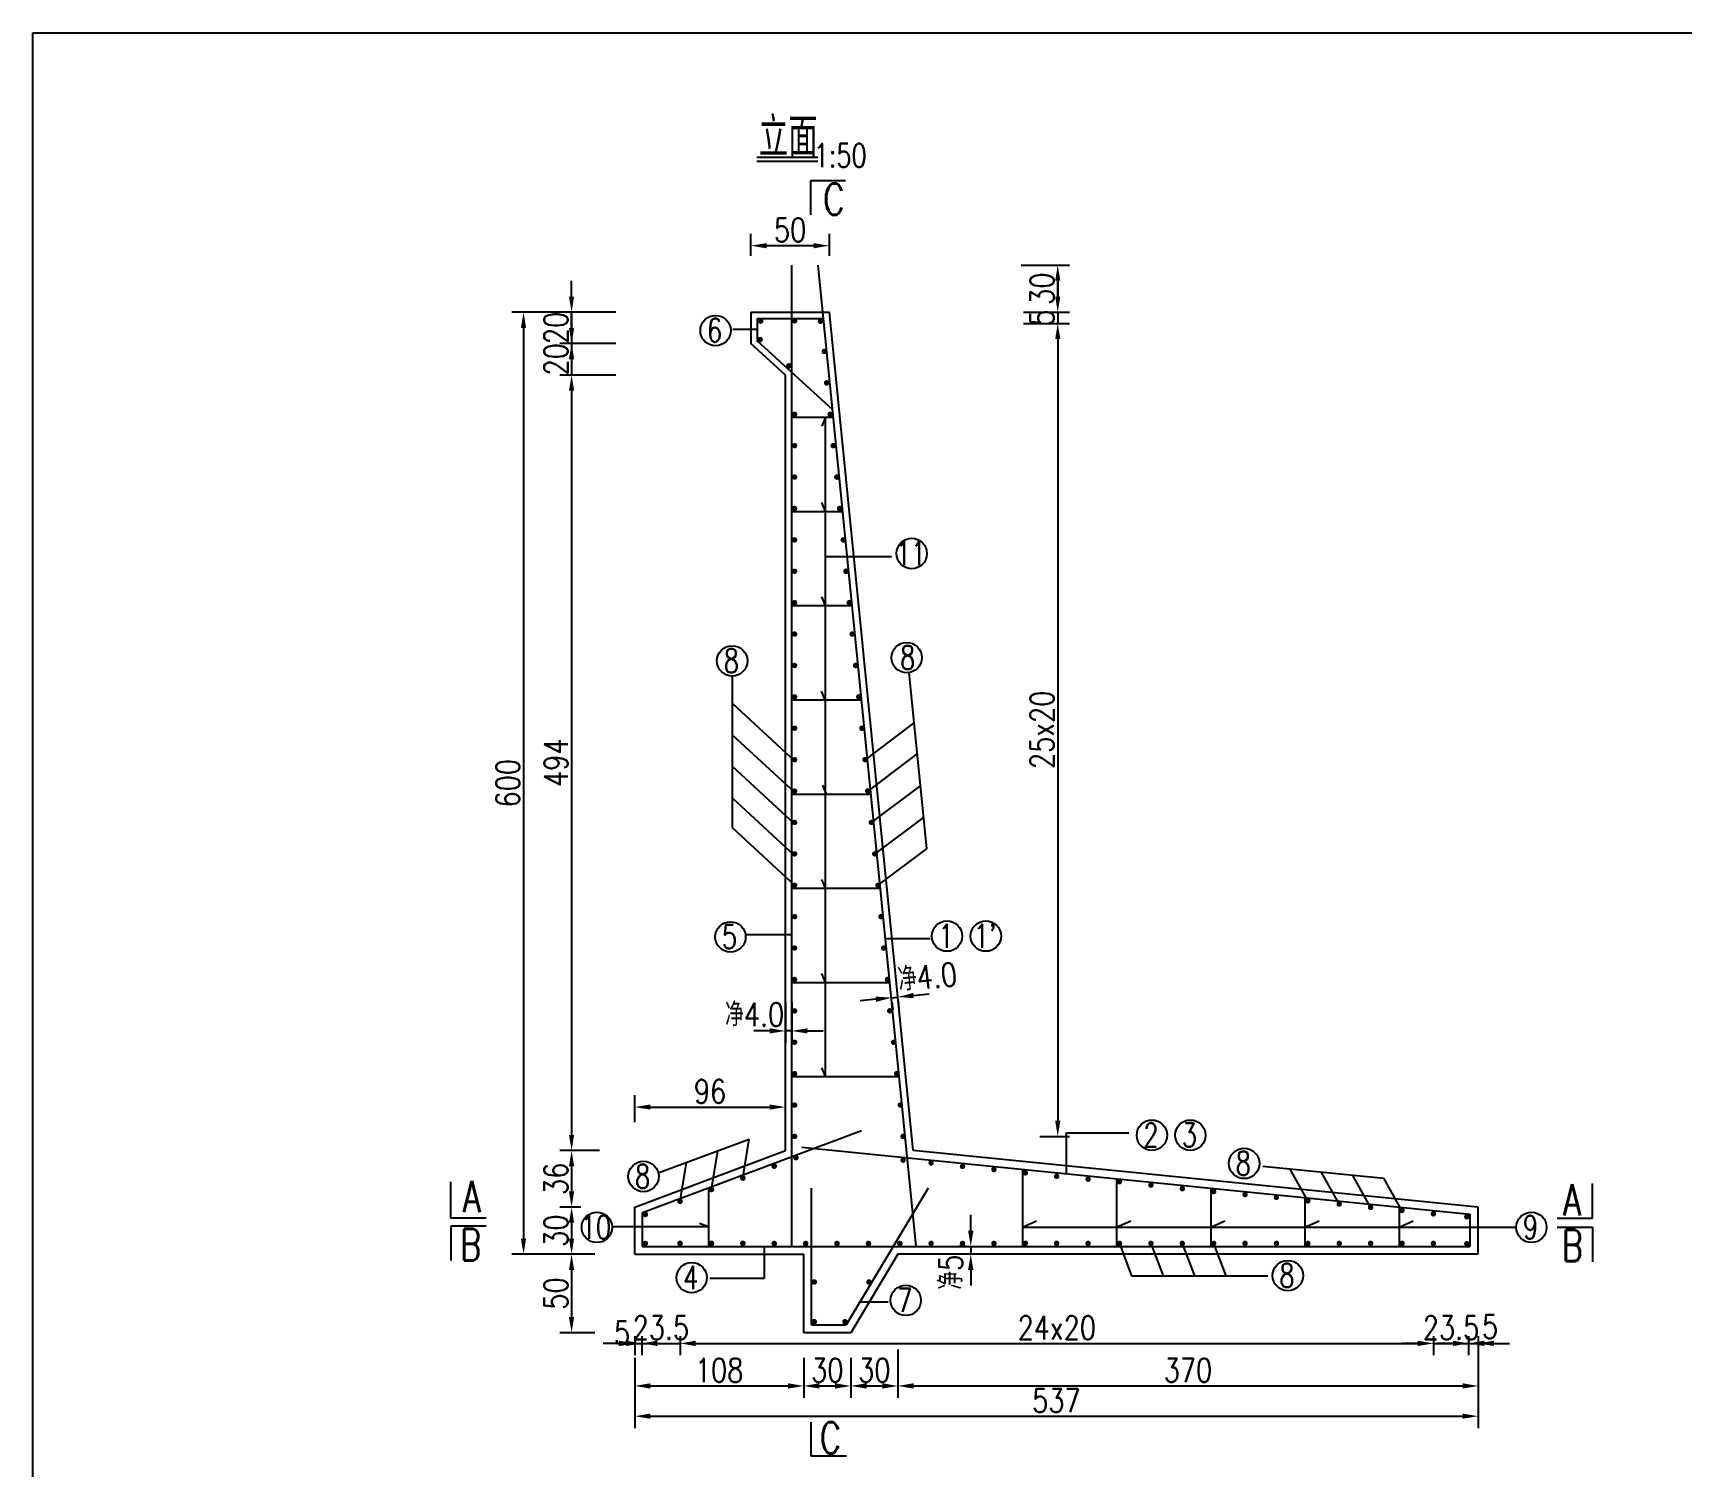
# Model space of a CAD drawing. Header units: millimetres. Extents: x 2923 to 12523, y -1268 to 4624.
# Drawn here: x 5423 to 6473, y 562 to 1475 of the extents above; entities that cross this region are included whole.
import ezdxf
from ezdxf.enums import TextEntityAlignment as Align

# ---------------------------------------------------------------- set-up
doc = ezdxf.new("R2010")
doc.units = ezdxf.units.MM
for name, color, linetype in [('lk', 7, 'Continuous'), ('文字', 7, 'Continuous'), ('标注', 4, 'Continuous'), ('钢筋', 6, 'Continuous')]:
    doc.layers.add(name, color=color, linetype=linetype)
doc.styles.add('XGhz', font='simplex1.shx', dxfattribs={"width": 0.8, "bigfont": 'hztxt.shx'})
doc.styles.add('XGsz', font='simplex1.shx', dxfattribs={"width": 0.8, "bigfont": 'hztxt.shx'})
doc.styles.add('数字', font='simplex1.shx', dxfattribs={"width": 0.8, "bigfont": 'hztxt.shx'})
doc.styles.add('汉字', font='simplex1.shx', dxfattribs={"width": 0.8, "bigfont": 'hztxt.shx'})
doc.dimstyles.new('STANDARD50', dxfattribs={"dimscale": 5, "dimtxt": 3, "dimasz": 2, "dimexe": 1.5, "dimexo": 2.5, "dimgap": 0.5, "dimtad": 1, "dimdec": 0, "dimrnd": 0.1, "dimzin": 0, "dimdsep": 46, "dimtxsty": 'XGsz', "dimcen": 0.09, "dimdle": 1, "dimclrd": 256, "dimclre": 256, "dimclrt": 256, "dimadec": 0, "dimazin": 0, "dimtfac": 1, "dimtdec": 0, "dimtix": 1, "dimtmove": 2, "dimatfit": 3, "dimfxl": 0, "dimtolj": 1, "dimtzin": 0, "dimlwd": -1, "dimlwe": -1, "dimarcsym": 0})

# ---------------------------------------------------------------- blocks, each defined once
blk = doc.blocks.new('*D22')
at = {"layer": 'DEFPOINTS', "color": 0}
for p in [(5902.6, 790.4), (5806.6, 768.4), (5902.6, 762.7)]:
    blk.add_point(p, dxfattribs=at)
at = {"layer": '标注'}
for p, q in [((5806.6, 780.9), (5806.6, 797.9)), ((5816.6, 790.4), (5892.6, 790.4)), ((5902.6, 775.2), (5902.6, 797.9))]:
    blk.add_line(p, q, dxfattribs=at)
for points in [[(5816.6, 792.1), (5816.6, 788.8), (5806.6, 790.4)], [(5892.6, 792.1), (5892.6, 788.8), (5902.6, 790.4)]]:
    blk.add_solid(points, dxfattribs=at)
at = {"layer": '标注', "insert": (5854.6, 800.4), "char_height": 15, "attachment_point": 5, "style": 'XGsz'}
blk.add_mtext('\\A1;96', dxfattribs=at)
blk = doc.blocks.new('*D75')
at = {"layer": 'DEFPOINTS', "color": 0}
for p in [(5806.6, 643.3), (6344, 643.3), (6344, 593.5)]:
    blk.add_point(p, dxfattribs=at)
at = {"layer": '标注'}
for p, q in [((5806.6, 630.8), (5806.6, 586)), ((6344, 630.8), (6344, 586)), ((5816.6, 593.5), (6334, 593.5))]:
    blk.add_line(p, q, dxfattribs=at)
for points in [[(5816.6, 595.2), (5816.6, 591.9), (5806.6, 593.5)], [(6334, 595.2), (6334, 591.9), (6344, 593.5)]]:
    blk.add_solid(points, dxfattribs=at)
at = {"layer": '标注', "insert": (6075.3, 603.5), "char_height": 15, "attachment_point": 5, "style": 'XGsz'}
blk.add_mtext('\\A1;537', dxfattribs=at)
blk = doc.blocks.new('*D23')
at = {"layer": 'DEFPOINTS', "color": 0}
for p in [(5806.6, 639.9), (5914.3, 639.9), (5914.3, 612.8)]:
    blk.add_point(p, dxfattribs=at)
at = {"layer": '标注'}
for p, q in [((5806.6, 627.4), (5806.6, 605.3)), ((5914.3, 627.4), (5914.3, 605.3)), ((5816.6, 612.8), (5904.3, 612.8))]:
    blk.add_line(p, q, dxfattribs=at)
for points in [[(5816.6, 614.5), (5816.6, 611.1), (5806.6, 612.8)], [(5904.3, 614.5), (5904.3, 611.1), (5914.3, 612.8)]]:
    blk.add_solid(points, dxfattribs=at)
at = {"layer": '标注', "insert": (5860.4, 622.8), "char_height": 15, "attachment_point": 5, "style": 'XGsz'}
blk.add_mtext('\\A1;108', dxfattribs=at)
blk = doc.blocks.new('*D30')
at = {"layer": 'DEFPOINTS', "color": 0}
for p in [(5807, 1296.7), (5735.8, 696.7), (5784.4, 696.7)]:
    blk.add_point(p, dxfattribs=at)
at = {"layer": '标注'}
for p, q in [((5794.5, 1296.7), (5728.3, 1296.7)), ((5735.8, 1286.7), (5735.8, 706.7)), ((5771.9, 696.7), (5728.3, 696.7))]:
    blk.add_line(p, q, dxfattribs=at)
for points in [[(5734.1, 1286.7), (5737.4, 1286.7), (5735.8, 1296.7)], [(5734.1, 706.7), (5737.4, 706.7), (5735.8, 696.7)]]:
    blk.add_solid(points, dxfattribs=at)
at = {"layer": '标注', "insert": (5725.8, 996.7), "char_height": 15, "attachment_point": 5, "rotation": 90, "style": 'XGsz'}
blk.add_mtext('\\A1;600', dxfattribs=at)
blk = doc.blocks.new('*D31')
at = {"layer": 'DEFPOINTS', "color": 0}
for p in [(5800.4, 1256.7), (5766.4, 762.7), (5796.6, 762.7)]:
    blk.add_point(p, dxfattribs=at)
at = {"layer": '标注'}
for p, q in [((5787.9, 1256.7), (5758.9, 1256.7)), ((5766.4, 1246.7), (5766.4, 772.7)), ((5784.1, 762.7), (5758.9, 762.7))]:
    blk.add_line(p, q, dxfattribs=at)
for points in [[(5764.7, 1246.7), (5768, 1246.7), (5766.4, 1256.7)], [(5764.7, 772.7), (5768, 772.7), (5766.4, 762.7)]]:
    blk.add_solid(points, dxfattribs=at)
at = {"layer": '标注', "insert": (5756.4, 1009.7), "char_height": 15, "attachment_point": 5, "rotation": 90, "style": 'XGsz'}
blk.add_mtext('\\A1;494', dxfattribs=at)
blk = doc.blocks.new('*D32')
at = {"layer": 'DEFPOINTS', "color": 0}
for p in [(5784.7, 726.7), (5766.4, 696.7), (5784.7, 696.7)]:
    blk.add_point(p, dxfattribs=at)
at = {"layer": '标注'}
for p, q in [((5772.2, 726.7), (5758.9, 726.7)), ((5766.4, 716.7), (5766.4, 706.7)), ((5772.2, 696.7), (5758.9, 696.7))]:
    blk.add_line(p, q, dxfattribs=at)
for points in [[(5764.7, 716.7), (5768, 716.7), (5766.4, 726.7)], [(5764.7, 706.7), (5768, 706.7), (5766.4, 696.7)]]:
    blk.add_solid(points, dxfattribs=at)
at = {"layer": '标注', "insert": (5756.4, 711.7), "char_height": 15, "attachment_point": 5, "rotation": 90, "style": 'XGsz'}
blk.add_mtext('\\A1;30', dxfattribs=at)
blk = doc.blocks.new('*D33')
at = {"layer": 'DEFPOINTS', "color": 0}
for p in [(5793.8, 696.7), (5766.4, 646.7), (5793.8, 646.7)]:
    blk.add_point(p, dxfattribs=at)
at = {"layer": '标注'}
for p, q in [((5781.3, 696.7), (5758.9, 696.7)), ((5766.4, 686.7), (5766.4, 656.7)), ((5781.3, 646.7), (5758.9, 646.7))]:
    blk.add_line(p, q, dxfattribs=at)
for points in [[(5764.7, 686.7), (5768, 686.7), (5766.4, 696.7)], [(5764.7, 656.7), (5768, 656.7), (5766.4, 646.7)]]:
    blk.add_solid(points, dxfattribs=at)
at = {"layer": '标注', "insert": (5756.4, 671.7), "char_height": 15, "attachment_point": 5, "rotation": 90, "style": 'XGsz'}
blk.add_mtext('\\A1;50', dxfattribs=at)
blk = doc.blocks.new('*D34')
at = {"layer": 'DEFPOINTS', "color": 0}
for p in [(5784.1, 762.7), (5766.4, 726.7), (5784.7, 726.7)]:
    blk.add_point(p, dxfattribs=at)
at = {"layer": '标注'}
for p, q in [((5771.6, 762.7), (5758.9, 762.7)), ((5766.4, 752.7), (5766.4, 736.7)), ((5772.2, 726.7), (5758.9, 726.7))]:
    blk.add_line(p, q, dxfattribs=at)
for points in [[(5764.7, 752.7), (5768, 752.7), (5766.4, 762.7)], [(5764.7, 736.7), (5768, 736.7), (5766.4, 726.7)]]:
    blk.add_solid(points, dxfattribs=at)
at = {"layer": '标注', "insert": (5756.4, 744.7), "char_height": 15, "attachment_point": 5, "rotation": 90, "style": 'XGsz'}
blk.add_mtext('\\A1;36', dxfattribs=at)
blk = doc.blocks.new('*D35')
at = {"layer": 'DEFPOINTS', "color": 0}
for p in [(5807, 1276.7), (5766.4, 1256.7), (5807, 1256.7)]:
    blk.add_point(p, dxfattribs=at)
at = {"layer": '标注'}
for p, q in [((5766.4, 1286.7), (5766.4, 1296.7)), ((5794.5, 1276.7), (5758.9, 1276.7)), ((5766.4, 1276.7), (5766.4, 1256.7)), ((5794.5, 1256.7), (5758.9, 1256.7)), ((5766.4, 1246.7), (5766.4, 1236.7))]:
    blk.add_line(p, q, dxfattribs=at)
for points in [[(5764.7, 1286.7), (5768, 1286.7), (5766.4, 1276.7)], [(5764.7, 1246.7), (5768, 1246.7), (5766.4, 1256.7)]]:
    blk.add_solid(points, dxfattribs=at)
at = {"layer": '标注', "insert": (5756.4, 1266.7), "char_height": 15, "attachment_point": 5, "rotation": 90, "style": 'XGsz'}
blk.add_mtext('\\A1;20', dxfattribs=at)
blk = doc.blocks.new('*D36')
at = {"layer": 'DEFPOINTS', "color": 0}
for p in [(5800.1, 1296.7), (5766.4, 1276.7), (5800.4, 1276.7)]:
    blk.add_point(p, dxfattribs=at)
at = {"layer": '标注'}
for p, q in [((5766.4, 1306.7), (5766.4, 1316.7)), ((5787.6, 1296.7), (5758.9, 1296.7)), ((5766.4, 1296.7), (5766.4, 1276.7)), ((5787.9, 1276.7), (5758.9, 1276.7)), ((5766.4, 1266.7), (5766.4, 1256.7))]:
    blk.add_line(p, q, dxfattribs=at)
for points in [[(5764.7, 1306.7), (5768, 1306.7), (5766.4, 1296.7)], [(5764.7, 1266.7), (5768, 1266.7), (5766.4, 1276.7)]]:
    blk.add_solid(points, dxfattribs=at)
at = {"layer": '标注', "insert": (5756.4, 1286.7), "char_height": 15, "attachment_point": 5, "rotation": 90, "style": 'XGsz'}
blk.add_mtext('\\A1;20', dxfattribs=at)
blk = doc.blocks.new('*D47')
at = {"layer": 'DEFPOINTS', "color": 0}
for p in [(5974.3, 648.6), (6344, 648.6), (6344, 612.8)]:
    blk.add_point(p, dxfattribs=at)
at = {"layer": '标注'}
for p, q in [((5974.3, 636.1), (5974.3, 605.3)), ((6344, 636.1), (6344, 605.3)), ((5984.3, 612.8), (6334, 612.8))]:
    blk.add_line(p, q, dxfattribs=at)
for points in [[(5984.3, 614.5), (5984.3, 611.1), (5974.3, 612.8)], [(6334, 614.5), (6334, 611.1), (6344, 612.8)]]:
    blk.add_solid(points, dxfattribs=at)
at = {"layer": '标注', "insert": (6159.1, 622.8), "char_height": 15, "attachment_point": 5, "style": 'XGsz'}
blk.add_mtext('\\A1;370', dxfattribs=at)
blk = doc.blocks.new('*D48')
at = {"layer": 'DEFPOINTS', "color": 0}
for p in [(6020.7, 696.7), (6030.8, 701.7), (6030.8, 696.7)]:
    blk.add_point(p, dxfattribs=at)
at = {"layer": '文字'}
for p, q in [((6020.7, 711.7), (6020.7, 721.7)), ((6018.3, 701.7), (6013.2, 701.7)), ((6018.3, 696.7), (6013.2, 696.7)), ((6020.7, 701.7), (6020.7, 696.7)), ((6020.7, 686.7), (6020.7, 676.7))]:
    blk.add_line(p, q, dxfattribs=at)
for points in [[(6019, 711.7), (6022.4, 711.7), (6020.7, 701.7)], [(6019, 686.7), (6022.4, 686.7), (6020.7, 696.7)]]:
    blk.add_solid(points, dxfattribs=at)
at = {"layer": '文字', "insert": (6008, 681.1), "char_height": 15, "attachment_point": 5, "rotation": 90, "style": 'XGhz'}
blk.add_mtext('\\A1; 净5', dxfattribs=at)
blk = doc.blocks.new('*D81')
at = {"layer": 'DEFPOINTS', "color": 0}
for p in [(5914.3, 643.3), (5944.3, 643.3), (5944.3, 612.8)]:
    blk.add_point(p, dxfattribs=at)
at = {"layer": '标注'}
for p, q in [((5914.3, 630.8), (5914.3, 605.3)), ((5944.3, 630.8), (5944.3, 605.3)), ((5924.3, 612.8), (5934.3, 612.8))]:
    blk.add_line(p, q, dxfattribs=at)
for points in [[(5924.3, 614.5), (5924.3, 611.1), (5914.3, 612.8)], [(5934.3, 614.5), (5934.3, 611.1), (5944.3, 612.8)]]:
    blk.add_solid(points, dxfattribs=at)
at = {"layer": '标注', "insert": (5929.3, 622.8), "char_height": 15, "attachment_point": 5, "style": 'XGsz'}
blk.add_mtext('\\A1;30', dxfattribs=at)
blk = doc.blocks.new('*D82')
at = {"layer": 'DEFPOINTS', "color": 0}
for p in [(5944.3, 643.3), (5974.3, 638.5), (5974.3, 612.8)]:
    blk.add_point(p, dxfattribs=at)
at = {"layer": '标注'}
for p, q in [((5944.3, 630.8), (5944.3, 605.3)), ((5974.3, 626), (5974.3, 605.3)), ((5954.3, 612.8), (5964.3, 612.8))]:
    blk.add_line(p, q, dxfattribs=at)
for points in [[(5954.3, 614.5), (5954.3, 611.1), (5944.3, 612.8)], [(5964.3, 614.5), (5964.3, 611.1), (5974.3, 612.8)]]:
    blk.add_solid(points, dxfattribs=at)
at = {"layer": '标注', "insert": (5959.3, 622.8), "char_height": 15, "attachment_point": 5, "style": 'XGsz'}
blk.add_mtext('\\A1;30', dxfattribs=at)
blk = doc.blocks.new('*D220')
at = {"layer": 'DEFPOINTS', "color": 0}
for p in [(6041.9, 1289.6), (6052.3, 771.7), (6076.1, 771.7)]:
    blk.add_point(p, dxfattribs=at)
at = {"layer": '标注'}
for p, q in [((6054.4, 1289.6), (6083.6, 1289.6)), ((6076.1, 1279.6), (6076.1, 781.7)), ((6064.8, 771.7), (6083.6, 771.7))]:
    blk.add_line(p, q, dxfattribs=at)
for points in [[(6074.5, 1279.6), (6077.8, 1279.6), (6076.1, 1289.6)], [(6074.5, 781.7), (6077.8, 781.7), (6076.1, 771.7)]]:
    blk.add_solid(points, dxfattribs=at)
at = {"layer": '标注', "insert": (6066.1, 1030.7), "char_height": 15, "attachment_point": 5, "rotation": 90, "style": 'XGsz'}
blk.add_mtext('\\A1;25x20', dxfattribs=at)
blk = doc.blocks.new('*D218')
at = {"layer": 'DEFPOINTS', "color": 0}
for p in [(6040.4, 1326.7), (6041.9, 1296.7), (6076.1, 1296.7)]:
    blk.add_point(p, dxfattribs=at)
at = {"layer": '标注'}
for p, q in [((6052.9, 1326.7), (6083.6, 1326.7)), ((6076.1, 1316.7), (6076.1, 1306.7)), ((6054.4, 1296.7), (6083.6, 1296.7))]:
    blk.add_line(p, q, dxfattribs=at)
for points in [[(6074.5, 1316.7), (6077.8, 1316.7), (6076.1, 1326.7)], [(6074.5, 1306.7), (6077.8, 1306.7), (6076.1, 1296.7)]]:
    blk.add_solid(points, dxfattribs=at)
at = {"layer": '标注', "insert": (6066.1, 1311.7), "char_height": 15, "attachment_point": 5, "rotation": 90, "style": 'XGsz'}
blk.add_mtext('\\A1;30', dxfattribs=at)
blk = doc.blocks.new('*D219')
at = {"layer": 'DEFPOINTS', "color": 0}
for p in [(6041.9, 1296.7), (6041.9, 1289.6), (6076.1, 1289.6)]:
    blk.add_point(p, dxfattribs=at)
at = {"layer": '标注'}
for p, q in [((6076.1, 1306.7), (6076.1, 1316.7)), ((6054.4, 1296.7), (6083.6, 1296.7)), ((6076.1, 1296.7), (6076.1, 1289.6)), ((6054.4, 1289.6), (6083.6, 1289.6)), ((6076.1, 1279.6), (6076.1, 1269.6))]:
    blk.add_line(p, q, dxfattribs=at)
for points in [[(6074.5, 1306.7), (6077.8, 1306.7), (6076.1, 1296.7)], [(6074.5, 1279.6), (6077.8, 1279.6), (6076.1, 1289.6)]]:
    blk.add_solid(points, dxfattribs=at)
at = {"layer": '标注', "insert": (6066.1, 1293.2), "char_height": 15, "attachment_point": 5, "rotation": 90, "style": 'XGsz'}
blk.add_mtext('\\A1;5', dxfattribs=at)
blk = doc.blocks.new('*D221')
at = {"layer": 'DEFPOINTS', "color": 0}
for p in [(5835.5, 657.1), (6315.5, 657.1), (6315.5, 639.9)]:
    blk.add_point(p, dxfattribs=at)
at = {"layer": '标注'}
for p, q in [((5835.5, 644.6), (5835.5, 632.4)), ((6315.5, 644.6), (6315.5, 632.4)), ((5845.5, 639.9), (6305.5, 639.9))]:
    blk.add_line(p, q, dxfattribs=at)
for points in [[(5845.5, 641.6), (5845.5, 638.2), (5835.5, 639.9)], [(6305.5, 641.6), (6305.5, 638.2), (6315.5, 639.9)]]:
    blk.add_solid(points, dxfattribs=at)
at = {"layer": '标注', "insert": (6075.5, 649.9), "char_height": 15, "attachment_point": 5, "style": 'XGsz'}
blk.add_mtext('\\A1;24x20', dxfattribs=at)
blk = doc.blocks.new('*D225')
at = {"layer": 'DEFPOINTS', "color": 0}
for p in [(6337.9, 657.1), (6344, 657.1), (6344, 639.9)]:
    blk.add_point(p, dxfattribs=at)
at = {"layer": '标注'}
for p, q in [((6337.9, 644.6), (6337.9, 632.4)), ((6344, 644.6), (6344, 632.4)), ((6327.9, 639.9), (6317.9, 639.9)), ((6337.9, 639.9), (6344, 639.9)), ((6354, 639.9), (6364, 639.9))]:
    blk.add_line(p, q, dxfattribs=at)
for points in [[(6327.9, 641.6), (6327.9, 638.2), (6337.9, 639.9)], [(6354, 641.6), (6354, 638.2), (6344, 639.9)]]:
    blk.add_solid(points, dxfattribs=at)
at = {"layer": '标注', "insert": (6351.6, 650.6), "char_height": 15, "attachment_point": 5, "style": 'XGsz'}
blk.add_mtext('\\A1;5', dxfattribs=at)
blk = doc.blocks.new('*D222')
at = {"layer": 'DEFPOINTS', "color": 0}
for p in [(6315.5, 657.1), (6337.9, 657.1), (6337.9, 639.9)]:
    blk.add_point(p, dxfattribs=at)
at = {"layer": '标注'}
for p, q in [((6315.5, 644.6), (6315.5, 632.4)), ((6337.9, 644.6), (6337.9, 632.4)), ((6305.5, 639.9), (6295.5, 639.9)), ((6315.5, 639.9), (6337.9, 639.9)), ((6347.9, 639.9), (6357.9, 639.9))]:
    blk.add_line(p, q, dxfattribs=at)
for points in [[(6305.5, 641.6), (6305.5, 638.2), (6315.5, 639.9)], [(6347.9, 641.6), (6347.9, 638.2), (6337.9, 639.9)]]:
    blk.add_solid(points, dxfattribs=at)
at = {"layer": '标注', "insert": (6326.7, 649.9), "char_height": 15, "attachment_point": 5, "style": 'XGsz'}
blk.add_mtext('\\A1;23.5', dxfattribs=at)
blk = doc.blocks.new('*D224')
at = {"layer": 'DEFPOINTS', "color": 0}
for p in [(5811.1, 657.1), (5835.5, 657.1), (5835.5, 639.9)]:
    blk.add_point(p, dxfattribs=at)
at = {"layer": '标注'}
for p, q in [((5811.1, 644.6), (5811.1, 632.4)), ((5835.5, 644.6), (5835.5, 632.4)), ((5801.1, 639.9), (5791.1, 639.9)), ((5811.1, 639.9), (5835.5, 639.9)), ((5845.5, 639.9), (5855.5, 639.9))]:
    blk.add_line(p, q, dxfattribs=at)
for points in [[(5801.1, 641.6), (5801.1, 638.2), (5811.1, 639.9)], [(5845.5, 641.6), (5845.5, 638.2), (5835.5, 639.9)]]:
    blk.add_solid(points, dxfattribs=at)
at = {"layer": '标注', "insert": (5823.3, 649.9), "char_height": 15, "attachment_point": 5, "style": 'XGsz'}
blk.add_mtext('\\A1;23.5', dxfattribs=at)
blk = doc.blocks.new('*D223')
at = {"layer": 'DEFPOINTS', "color": 0}
for p in [(5806.6, 657.1), (5811.1, 657.1), (5811.1, 639.9)]:
    blk.add_point(p, dxfattribs=at)
at = {"layer": '标注'}
for p, q in [((5806.6, 644.6), (5806.6, 632.4)), ((5811.1, 644.6), (5811.1, 632.4)), ((5796.6, 639.9), (5786.6, 639.9)), ((5806.6, 639.9), (5811.1, 639.9)), ((5821.1, 639.9), (5831.1, 639.9))]:
    blk.add_line(p, q, dxfattribs=at)
for points in [[(5796.6, 641.6), (5796.6, 638.2), (5806.6, 639.9)], [(5821.1, 641.6), (5821.1, 638.2), (5811.1, 639.9)]]:
    blk.add_solid(points, dxfattribs=at)
at = {"layer": '标注', "insert": (5798.6, 646.6), "char_height": 15, "attachment_point": 5, "style": 'XGsz'}
blk.add_mtext('\\A1;5', dxfattribs=at)
blk = doc.blocks.new('*D308')
at = {"layer": 'DEFPOINTS', "color": 0}
for p in [(5930.6, 1339.1), (5880.6, 1320.2), (5930.6, 1320.2)]:
    blk.add_point(p, dxfattribs=at)
at = {"layer": '标注'}
for p, q in [((5880.6, 1332.7), (5880.6, 1346.6)), ((5930.6, 1332.7), (5930.6, 1346.6)), ((5890.6, 1339.1), (5920.6, 1339.1))]:
    blk.add_line(p, q, dxfattribs=at)
for points in [[(5890.6, 1340.7), (5890.6, 1337.4), (5880.6, 1339.1)], [(5920.6, 1340.7), (5920.6, 1337.4), (5930.6, 1339.1)]]:
    blk.add_solid(points, dxfattribs=at)
at = {"layer": '标注', "insert": (5905.6, 1349.1), "char_height": 15, "attachment_point": 5, "style": 'XGsz'}
blk.add_mtext('\\A1;50', dxfattribs=at)
blk = doc.blocks.new('*D309')
at = {"layer": 'DEFPOINTS', "color": 0}
for p in [(5969.2, 869.8), (5973.2, 870.2), (5974.2, 860.5)]:
    blk.add_point(p, dxfattribs=at)
at = {"layer": '标注'}
for p, q in [((5984.1, 861.5), (5994.1, 862.5)), ((5960.3, 859.1), (5950.3, 858.1)), ((5970.2, 860.1), (5974.2, 860.5)), ((5970.5, 857.4), (5971, 852.6)), ((5974.5, 857.8), (5974.9, 853))]:
    blk.add_line(p, q, dxfattribs=at)
for points in [[(5984, 863.1), (5984.3, 859.8), (5974.2, 860.5)], [(5960.1, 860.8), (5960.4, 857.4), (5970.2, 860.1)]]:
    blk.add_solid(points, dxfattribs=at)
at = {"layer": '标注', "insert": (5993.1, 873.4), "char_height": 15, "attachment_point": 5, "rotation": 5.7106, "style": '汉字'}
blk.add_mtext('\\A1;净4.0', dxfattribs=at)
blk = doc.blocks.new('*D310')
at = {"layer": 'DEFPOINTS', "color": 0}
for p in [(5902.6, 869.8), (5906.6, 869.8), (5902.6, 838.9)]:
    blk.add_point(p, dxfattribs=at)
at = {"layer": '标注'}
for p, q in [((5902.6, 857.3), (5902.6, 831.4)), ((5906.6, 857.3), (5906.6, 831.4)), ((5892.6, 838.9), (5882.6, 838.9)), ((5906.6, 838.9), (5902.6, 838.9)), ((5916.6, 838.9), (5926.6, 838.9))]:
    blk.add_line(p, q, dxfattribs=at)
for points in [[(5892.6, 840.6), (5892.6, 837.3), (5902.6, 838.9)], [(5916.6, 840.6), (5916.6, 837.3), (5906.6, 838.9)]]:
    blk.add_solid(points, dxfattribs=at)
at = {"layer": '标注', "insert": (5883, 849.4), "char_height": 15, "attachment_point": 5, "style": '汉字'}
blk.add_mtext('\\A1;净4.0', dxfattribs=at)

msp = doc.modelspace()

# ---------------------------------------------------------------- linework, layer by layer
at = {"layer": 'DEFPOINTS'}
msp.add_lwpolyline([(5423.2, 1474.6), (7523.2, 1474.6), (7523.2, -10.4), (5423.2, -10.4), (5423.2, 1474.6)], dxfattribs=at)
at = {"layer": 'lk'}
for p, q in [((5880.6, 1296.7), (5880.6, 1276.7)), ((5880.6, 1296.7), (5930.6, 1296.7)), ((5984, 762.7), (5930.6, 1296.7)), ((5902.6, 1256.7), (5880.6, 1276.7)), ((5902.6, 762.7), (5902.6, 1256.7)), ((5806.6, 726.7), (5902.6, 762.7)), ((6343.7, 726.7), (5984, 762.7)), ((5806.6, 696.7), (5806.6, 726.7)), ((6344, 696.7), (6344, 726.7)), ((5806.6, 696.7), (5914.3, 696.7)), ((5914.3, 646.7), (5914.3, 696.7)), ((5974.3, 696.7), (5944.3, 646.7)), ((6344, 696.7), (5974.3, 696.7)), ((5944.3, 646.7), (5914.3, 646.7))]:
    msp.add_line(p, q, dxfattribs=at)
at = {"layer": '文字'}
for p, q in [((5889.1, 701.7), (5889.1, 681.2)), ((5889.1, 681.2), (5854.4, 681.2))]:
    msp.add_line(p, q, dxfattribs=at)
at = {"layer": '标注'}
for p, q in [((5884.4, 1393), (5923.2, 1393)), ((5941, 1380.4), (5918.5, 1380.4)), ((5918.5, 1380.4), (5918.5, 1358.7)), ((5884.6, 1285.6), (5869.1, 1285.6)), ((5928.1, 1229.8), (5925.8, 1224.2)), ((5928.1, 809.8), (5928.1, 1229.8)), ((5928.1, 1169.8), (5925.8, 1175.4)), ((5928.1, 1141.2), (5970.2, 1141.2)), ((5928.1, 1109.8), (5925.8, 1115.4)), ((5868.7, 1064.9), (5868.7, 968.4)), ((5992.7, 955.1), (5981.5, 1067.1)), ((5927.9, 1049.8), (5925.6, 1055.4)), ((5868.7, 1047.6), (5908.4, 1010.9)), ((5984.5, 1035.1), (5953.4, 1011.7)), ((5868.7, 1027.5), (5908.4, 990.9)), ((5986.2, 1015.1), (5955.1, 991.7)), ((5868.7, 1007.5), (5908.4, 970.8)), ((5868.7, 987.4), (5908.4, 950.7)), ((5928.7, 989.8), (5926.5, 995.4)), ((5988.5, 995.1), (5957.3, 971.7)), ((5868.7, 968.4), (5908.4, 931.7)), ((5990.7, 975.1), (5959.5, 951.7)), ((5992.7, 955.1), (5961.5, 931.7)), ((5928.1, 929.8), (5925.8, 935.4)), ((5906.6, 900.1), (5877.2, 900.1)), ((5966.4, 897.8), (5994.8, 897.8)), ((5928.1, 869.8), (5925.8, 875.4)), ((5928.1, 809.8), (5925.8, 815.4)), ((5821.6, 748.5), (5879.6, 769.9)), ((5875.5, 745.2), (5879.6, 769.9)), ((6081.7, 774), (6121.4, 774)), ((6081.7, 747.9), (6081.7, 774)), ((5855.5, 737.9), (5859.5, 762.5)), ((5835.5, 730.4), (5839.6, 755.2)), ((6206.7, 752.8), (6283.9, 745.1)), ((6235.4, 730.6), (6223.9, 751.2)), ((6255.4, 728.8), (6244, 749.1)), ((6275.4, 726.6), (6263.9, 747.2)), ((5689.5, 719.7), (5689.5, 742.7)), ((6295.4, 724.6), (6283.9, 745.1)), ((6416.9, 719.6), (6416.9, 741.7)), ((5712, 719.7), (5689.5, 719.7)), ((5712, 714.5), (5689.5, 714.5)), ((5689.5, 714.5), (5689.5, 692.8)), ((5853.6, 714.2), (5792.2, 714.2)), ((5853.6, 714.2), (5847.9, 716.2)), ((6053.6, 713.9), (6062.6, 717.9)), ((6113.6, 713.9), (6122.6, 717.9)), ((6173.6, 713.9), (6182.6, 717.9)), ((6233.6, 713.9), (6242.6, 717.9)), ((6293.6, 713.9), (6302.6, 717.9)), ((6394.4, 719.6), (6416.9, 719.6)), ((6053.6, 713.9), (6368.1, 713.9)), ((6115.4, 703.6), (6123.2, 682.9)), ((6135.4, 703.6), (6143.2, 682.9)), ((6155.4, 703.6), (6163.2, 682.9)), ((6175.4, 703.6), (6183.2, 682.9)), ((6394.4, 713.9), (6416.9, 713.9)), ((6416.9, 713.9), (6416.9, 691.9)), ((6123.2, 682.9), (6210, 682.9)), ((5950.2, 666.3), (5968.1, 666.3)), ((5919.1, 568.1), (5919.1, 589.8)), ((5941.6, 568.1), (5919.1, 568.1))]:
    msp.add_line(p, q, dxfattribs=at)
for centre in [(5858.1, 1285), (5983.1, 1143), (5868.7, 1074.6), (5979.9, 1076.7), (5867.6, 898.8), (6005.6, 899.3), (6030.3, 899.3), (6136.1, 772.5), (6160.6, 772.5), (6194.9, 754.5), (5812.2, 746.2), (5782.5, 713.8), (6377.9, 713.8), (5842.9, 681.8), (6222.7, 683.1), (5979.3, 667.3)]:
    msp.add_circle(centre, 9.68, dxfattribs=at)
at = {"layer": '钢筋'}
for p, q in [((5884.4, 1395.5), (5923.2, 1395.5)), ((5906.6, 701.7), (5906.6, 1326.7)), ((5986, 701.7), (5923.5, 1326.7)), ((5884.6, 1292.7), (5926.9, 1292.7)), ((5884.6, 1292.7), (5884.6, 1278.5)), ((5932.8, 1234.6), (5884.6, 1278.5)), ((5906.6, 1229.8), (5933.2, 1229.8)), ((5906.6, 1169.8), (5939.2, 1169.8)), ((5906.6, 1109.8), (5945.2, 1109.8)), ((5906.6, 1049.8), (5951.2, 1049.8)), ((5906.6, 989.8), (5957.2, 989.8)), ((5906.6, 929.8), (5963.2, 929.8)), ((5906.6, 869.8), (5969.2, 869.8)), ((5906.6, 809.8), (5975.2, 809.8)), ((5811.6, 723.3), (5951.1, 775.6)), ((5913.1, 764.8), (6338.7, 722.2)), ((6053.6, 750.8), (6053.6, 701.7)), ((5853.6, 739), (5853.6, 701.7)), ((5919.3, 651.7), (5919.3, 738.7)), ((5993.6, 738.7), (5941.4, 651.7)), ((6113.6, 744.8), (6113.6, 701.7)), ((6173.6, 738.8), (6173.6, 701.7)), ((6233.6, 732.8), (6233.6, 701.7)), ((6293.6, 726.8), (6293.6, 701.7)), ((5811.6, 701.7), (5811.6, 723.3)), ((6338.7, 722.2), (6338.7, 701.7)), ((5811.6, 701.7), (6338.7, 701.7)), ((5919.3, 651.7), (5941.4, 651.7))]:
    msp.add_line(p, q, dxfattribs=at)
at = {"layer": '钢筋', "const_width": 1.75}
for points in [[(5887.7, 1291, -1), (5886, 1291, -1)], [(5909.3, 1291.2, -1), (5907.6, 1291.2, -1)], [(5925.9, 1291, -1), (5924.1, 1291, -1)], [(5887.4, 1279.3, -1), (5885.7, 1279.3, -1)], [(5928.2, 1271.7, -1), (5926.5, 1271.7, -1)], [(5905.7, 1262.5, -1), (5903.9, 1262.5, -1)], [(5929.8, 1251.7, -1), (5928, 1251.7, -1)], [(5909.3, 1231.7, -1), (5907.6, 1231.7, -1)], [(5932, 1231.7, -1), (5930.3, 1231.7, -1)], [(5909.3, 1211.7, -1), (5907.6, 1211.7, -1)], [(5934, 1211.7, -1), (5932.2, 1211.7, -1)], [(5909.3, 1191.7, -1), (5907.6, 1191.7, -1)], [(5936.3, 1191.7, -1), (5934.5, 1191.7, -1)], [(5909.3, 1171.7, -1), (5907.6, 1171.7, -1)], [(5938.1, 1171.7, -1), (5936.3, 1171.7, -1)], [(5909.3, 1151.7, -1), (5907.6, 1151.7, -1)], [(5940.3, 1151.7, -1), (5938.6, 1151.7, -1)], [(5909.3, 1131.7, -1), (5907.6, 1131.7, -1)], [(5942.1, 1131.7, -1), (5940.3, 1131.7, -1)], [(5909.3, 1111.7, -1), (5907.6, 1111.7, -1)], [(5944.2, 1111.7, -1), (5942.4, 1111.7, -1)], [(5909.3, 1091.7, -1), (5907.6, 1091.7, -1)], [(5946, 1091.7, -1), (5944.3, 1091.7, -1)], [(5909.3, 1071.7, -1), (5907.6, 1071.7, -1)], [(5948.3, 1071.7, -1), (5946.5, 1071.7, -1)], [(5909.3, 1051.7, -1), (5907.6, 1051.7, -1)], [(5950.3, 1051.7, -1), (5948.5, 1051.7, -1)], [(5909.3, 1031.7, -1), (5907.6, 1031.7, -1)], [(5952.3, 1031.7, -1), (5950.5, 1031.7, -1)], [(5909.3, 1011.7, -1), (5907.6, 1011.7, -1)], [(5954.3, 1011.7, -1), (5952.5, 1011.7, -1)], [(5909.3, 991.7, -1), (5907.6, 991.7, -1)], [(5956, 991.7, -1), (5954.2, 991.7, -1)], [(5909.3, 971.7, -1), (5907.6, 971.7, -1)], [(5958.2, 971.7, -1), (5956.5, 971.7, -1)], [(5909.3, 951.7, -1), (5907.6, 951.7, -1)], [(5960.4, 951.7, -1), (5958.7, 951.7, -1)], [(5909.3, 931.7, -1), (5907.6, 931.7, -1)], [(5962.4, 931.7, -1), (5960.7, 931.7, -1)], [(5909.3, 911.7, -1), (5907.6, 911.7, -1)], [(5964.4, 911.7, -1), (5962.7, 911.7, -1)], [(5909.3, 891.7, -1), (5907.6, 891.7, -1)], [(5966.1, 891.7, -1), (5964.3, 891.7, -1)], [(5909.3, 871.7, -1), (5907.6, 871.7, -1)], [(5968.5, 871.7, -1), (5966.8, 871.7, -1)], [(5909.3, 851.7, -1), (5907.6, 851.7, -1)], [(5969.9, 851.7, -1), (5968.2, 851.7, -1)], [(5909.3, 831.7, -1), (5907.6, 831.7, -1)], [(5972.4, 831.7, -1), (5970.7, 831.7, -1)], [(5909.3, 811.7, -1), (5907.6, 811.7, -1)], [(5974.4, 811.7, -1), (5972.7, 811.7, -1)], [(5909.3, 791.7, -1), (5907.6, 791.7, -1)], [(5976.7, 791.7, -1), (5975, 791.7, -1)], [(5909.3, 771.7, -1), (5907.6, 771.7, -1)], [(5978.4, 771.7, -1), (5976.7, 771.7, -1)], [(5910.2, 758.2, -1), (5908.4, 758.2, -1)], [(5978.4, 756.6, -1), (5976.7, 756.6, -1)], [(5996.3, 754.8, -1), (5994.6, 754.8, -1)], [(5876.4, 745.2, -1), (5874.6, 745.2, -1)], [(5896.4, 752.8, -1), (5894.6, 752.8, -1)], [(6016.3, 752.6, -1), (6014.6, 752.6, -1)], [(6034.6, 750.6, 1), (6036.3, 750.6, 1)], [(6054.6, 748.5, 1), (6056.3, 748.5, 1)], [(6074.6, 746.3, 1), (6076.3, 746.3, 1)], [(6094.6, 744.5, 1), (6096.3, 744.5, 1)], [(5856.4, 737.9, -1), (5854.6, 737.9, -1)], [(6114.6, 742.9, 1), (6116.3, 742.9, 1)], [(6134.6, 740.7, 1), (6136.3, 740.7, 1)], [(6154.6, 738.4, 1), (6156.3, 738.4, 1)], [(6174.6, 736.6, 1), (6176.3, 736.6, 1)], [(6194.6, 734.7, 1), (6196.3, 734.7, 1)], [(5836.4, 730.4, -1), (5834.6, 730.4, -1)], [(6214.6, 732.9, 1), (6216.3, 732.9, 1)], [(6234.6, 730.7, 1), (6236.3, 730.7, 1)], [(6254.6, 728.7, 1), (6256.3, 728.7, 1)], [(6274.6, 726.5, 1), (6276.3, 726.5, 1)], [(6294.6, 724.6, 1), (6296.3, 724.6, 1)], [(5814.3, 722, -1), (5812.6, 722, -1)], [(6314.6, 722.4, 1), (6316.3, 722.4, 1)], [(6335.9, 720.5, 1), (6337.6, 720.5, 1)], [(5814.3, 703.6, -1), (5812.6, 703.6, -1)], [(5836.4, 703.6, -1), (5834.6, 703.6, -1)], [(5856.4, 703.6, -1), (5854.6, 703.6, -1)], [(5874.6, 703.6, 1), (5876.4, 703.6, 1)], [(5894.6, 703.5, 1), (5896.4, 703.5, 1)], [(5914.6, 703.5, 1), (5916.4, 703.5, 1)], [(5934.6, 703.5, 1), (5936.4, 703.5, 1)], [(5954.6, 703.5, 1), (5956.4, 703.5, 1)], [(5974.6, 703.5, 1), (5976.4, 703.5, 1)], [(5996.3, 703.6, -1), (5994.6, 703.6, -1)], [(6016.3, 703.6, -1), (6014.6, 703.6, -1)], [(6034.6, 703.6, 1), (6036.3, 703.6, 1)], [(6054.6, 703.6, 1), (6056.3, 703.6, 1)], [(6074.6, 703.6, 1), (6076.3, 703.6, 1)], [(6094.6, 703.6, 1), (6096.3, 703.6, 1)], [(6114.6, 703.6, 1), (6116.3, 703.6, 1)], [(6134.6, 703.6, 1), (6136.3, 703.6, 1)], [(6154.6, 703.6, 1), (6156.3, 703.6, 1)], [(6174.6, 703.6, 1), (6176.3, 703.6, 1)], [(6194.6, 703.6, 1), (6196.3, 703.6, 1)], [(6214.6, 703.6, 1), (6216.3, 703.6, 1)], [(6234.6, 703.6, 1), (6236.3, 703.6, 1)], [(6254.6, 703.6, 1), (6256.3, 703.6, 1)], [(6274.6, 703.6, 1), (6276.3, 703.6, 1)], [(6294.6, 703.6, 1), (6296.3, 703.6, 1)], [(6314.6, 703.6, 1), (6316.3, 703.6, 1)], [(6335.9, 703.4, 1), (6337.6, 703.4, 1)], [(5921.9, 679, -1), (5920.1, 679, -1)], [(5956.8, 679, -1), (5955, 679, -1)], [(5921.9, 653.7, -1), (5920.1, 653.7, -1)], [(5941.5, 653.7, -1), (5939.7, 653.7, -1)]]:
    msp.add_lwpolyline(points, format="xyb", close=True, dxfattribs=at)

# ---------------------------------------------------------------- texts
at = {"layer": '文字', "width": 0.75}
for s, height, style, p in [('立面', 25, 'XGhz', (5904.4, 1409.6)), ('1:50', 15, '数字', (5937.5, 1396.6)), ('C', 20, 'XGhz', (5933.5, 1368.7)), ('6', 15, '数字', (5857.5, 1285.2)), ('11', 15, '数字', (5982.6, 1143.1)), ('8', 15, '数字', (5868.2, 1074.7)), ('8', 15, '数字', (5980.5, 1076.8)), ('5', 15, '数字', (5867, 898.9)), ('1', 15, '数字', (6005, 899.4)), ("1'", 15, '数字', (6029.8, 899.4)), ('2', 15, '数字', (6135.5, 772.6)), ('3', 15, '数字', (6160, 772.6)), ('8', 15, '数字', (6194.3, 754.6)), ('8', 15, '数字', (5811.6, 746.3)), ('A', 20, 'XGhz', (5702.8, 733.4)), ('A', 20, 'XGhz', (6403.9, 731.3)), ('10', 15, '数字', (5781.9, 713.9)), ('9', 15, '数字', (6377.3, 713.9)), ('B', 20, 'XGhz', (5702.1, 702.8)), ('B', 20, 'XGhz', (6403.9, 702.2)), ('4', 15, '数字', (5842.3, 681.9)), ('8', 15, '数字', (6222.1, 683.2)), ('7', 15, '数字', (5978.7, 667.4)), ('C', 20, 'XGhz', (5931.3, 579.8))]:
    msp.add_text(s, height=height, dxfattribs=dict(at, style=style)).set_placement(p, align=Align.MIDDLE)

# ---------------------------------------------------------------- dimensions: what is measured, and where the dimension line sits
at = {"layer": '文字'}
dim = msp.add_linear_dim(base=(6020.7, 696.7), p1=(6030.8, 701.7), p2=(6030.8, 696.7), angle=90, text=' 净5', dimstyle='STANDARD50', override={"dimtxsty": 'XGhz'}, dxfattribs=at)
dim.commit()
dim.dimension.update_dxf_attribs({"geometry": '*D48', "text_midpoint": (6008, 681.1), "dimtype": 160})
at = {"layer": '标注'}
for base, p1, p2, picture, middle in [((5930.6, 1339.1), (5880.6, 1320.2), (5930.6, 1320.2), '*D308', (5905.6, 1349.1)), ((5902.6, 790.4), (5806.6, 768.4), (5902.6, 762.7), '*D22', (5854.6, 800.4)), ((6344, 593.5), (5806.6, 643.3), (6344, 643.3), '*D75', (6075.3, 603.5)), ((5944.3, 612.8), (5914.3, 643.3), (5944.3, 643.3), '*D81', (5929.3, 622.8)), ((5974.3, 612.8), (5944.3, 643.3), (5974.3, 638.5), '*D82', (5959.3, 622.8)), ((6344, 612.8), (5974.3, 648.6), (6344, 648.6), '*D47', (6159.1, 622.8)), ((5914.3, 612.8), (5806.6, 639.9), (5914.3, 639.9), '*D23', (5860.4, 622.8))]:
    dim = msp.add_linear_dim(base=base, p1=p1, p2=p2, dimstyle='STANDARD50', dxfattribs=at)
    dim.commit()
    dim.dimension.update_dxf_attribs({"geometry": picture, "text_midpoint": middle})
at = {"layer": '标注', "color": 8}
dim = msp.add_linear_dim(base=(6076.1, 1296.7), p1=(6040.4, 1326.7), p2=(6041.9, 1296.7), angle=90, dimstyle='STANDARD50', dxfattribs=at)
dim.commit()
dim.dimension.update_dxf_attribs({"geometry": '*D218', "text_midpoint": (6066.1, 1311.7)})
at = {"layer": '标注'}
for base, p1, p2, picture, middle in [((5766.4, 1276.7), (5800.1, 1296.7), (5800.4, 1276.7), '*D36', (5756.4, 1286.7)), ((5735.8, 696.7), (5807, 1296.7), (5784.4, 696.7), '*D30', (5725.8, 996.7)), ((5766.4, 1256.7), (5807, 1276.7), (5807, 1256.7), '*D35', (5756.4, 1266.7)), ((5766.4, 762.7), (5800.4, 1256.7), (5796.6, 762.7), '*D31', (5756.4, 1009.7)), ((5766.4, 726.7), (5784.1, 762.7), (5784.7, 726.7), '*D34', (5756.4, 744.7)), ((5766.4, 696.7), (5784.7, 726.7), (5784.7, 696.7), '*D32', (5756.4, 711.7)), ((5766.4, 646.7), (5793.8, 696.7), (5793.8, 646.7), '*D33', (5756.4, 671.7))]:
    dim = msp.add_linear_dim(base=base, p1=p1, p2=p2, angle=90, dimstyle='STANDARD50', dxfattribs=at)
    dim.commit()
    dim.dimension.update_dxf_attribs({"geometry": picture, "text_midpoint": middle})
at = {"layer": '标注', "color": 8}
for base, p1, p2, text, picture, middle in [((6076.1, 1289.6), (6041.9, 1296.7), (6041.9, 1289.6), '5', '*D219', (6066.1, 1293.2)), ((6076.1, 771.7), (6041.9, 1289.6), (6052.3, 771.7), '25x20', '*D220', (6066.1, 1030.7))]:
    dim = msp.add_linear_dim(base=base, p1=p1, p2=p2, angle=90, text=text, dimstyle='STANDARD50', dxfattribs=at)
    dim.commit()
    dim.dimension.update_dxf_attribs({"geometry": picture, "text_midpoint": middle})
at = {"layer": '标注'}
dim = msp.add_linear_dim(base=(5974.2, 860.5), p1=(5969.2, 869.8), p2=(5973.2, 870.2), angle=5.7106, text='净4.0', dimstyle='STANDARD50', override={"dimtxsty": '汉字'}, dxfattribs=at)
dim.commit()
dim.dimension.update_dxf_attribs({"geometry": '*D309', "text_midpoint": (5993.1, 873.4), "dimtype": 161})
dim = msp.add_linear_dim(base=(5902.6, 838.9), p1=(5906.6, 869.8), p2=(5902.6, 869.8), text='净4.0', dimstyle='STANDARD50', override={"dimtxsty": '汉字'}, dxfattribs=at)
dim.commit()
dim.dimension.update_dxf_attribs({"geometry": '*D310', "text_midpoint": (5883, 849.4), "dimtype": 160})
dim = msp.add_linear_dim(base=(5811.0974, 639.8908), p1=(5806.5633, 657.1052), p2=(5811.0974, 657.1052), dimstyle='STANDARD50', dxfattribs=at)
dim.commit()
dim.dimension.update_dxf_attribs({"geometry": '*D223', "text_midpoint": (5798.6338, 646.5692), "dimtype": 160})
for base, p1, p2, text, picture, middle in [((5835.5, 639.9), (5811.1, 657.1), (5835.5, 657.1), '23.5', '*D224', (5823.3, 649.9)), ((6315.5, 639.9), (5835.5, 657.1), (6315.5, 657.1), '24x20', '*D221', (6075.5, 649.9)), ((6337.9, 639.9), (6315.5, 657.1), (6337.9, 657.1), '23.5', '*D222', (6326.7, 649.9))]:
    dim = msp.add_linear_dim(base=base, p1=p1, p2=p2, text=text, dimstyle='STANDARD50', dxfattribs=at)
    dim.commit()
    dim.dimension.update_dxf_attribs({"geometry": picture, "text_midpoint": middle})
dim = msp.add_linear_dim(base=(6344, 639.9), p1=(6337.9, 657.1), p2=(6344, 657.1), text='5', dimstyle='STANDARD50', dxfattribs=at)
dim.commit()
dim.dimension.update_dxf_attribs({"geometry": '*D225', "text_midpoint": (6351.6, 650.6), "dimtype": 160})

doc.saveas('drawing.dxf')
